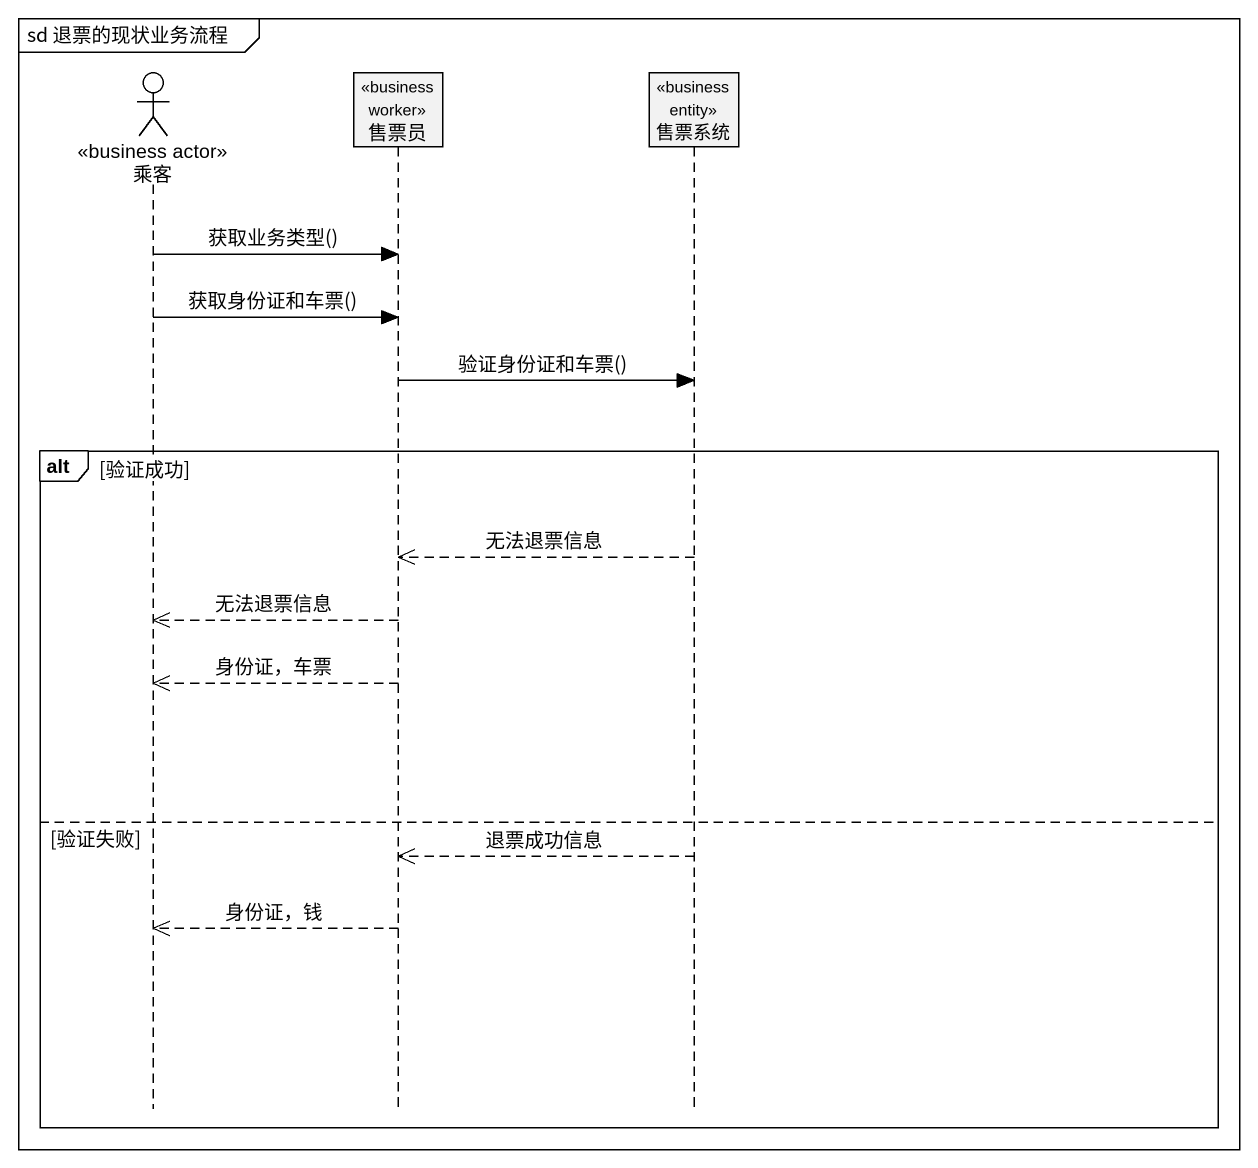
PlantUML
@startuml
mainframe sd 退票的现状业务流程
hide footbox
actor 乘客 <<business actor>>
participant 售票员 <<business worker>>
participant 售票系统 <<business entity>>

乘客 -> 售票员 : 获取业务类型()
乘客 -> 售票员 : 获取身份证和车票()
售票员 -> 售票系统 : 验证身份证和车票()
alt 验证成功
  售票系统 -->> 售票员 : 无法退票信息
  售票员 -->> 乘客 : 无法退票信息
  售票员 -->> 乘客 : 身份证，车票
else 验证失败
  售票系统 -->> 售票员 : 退票成功信息
  售票员 -->> 乘客 : 身份证，钱
end
@enduml
